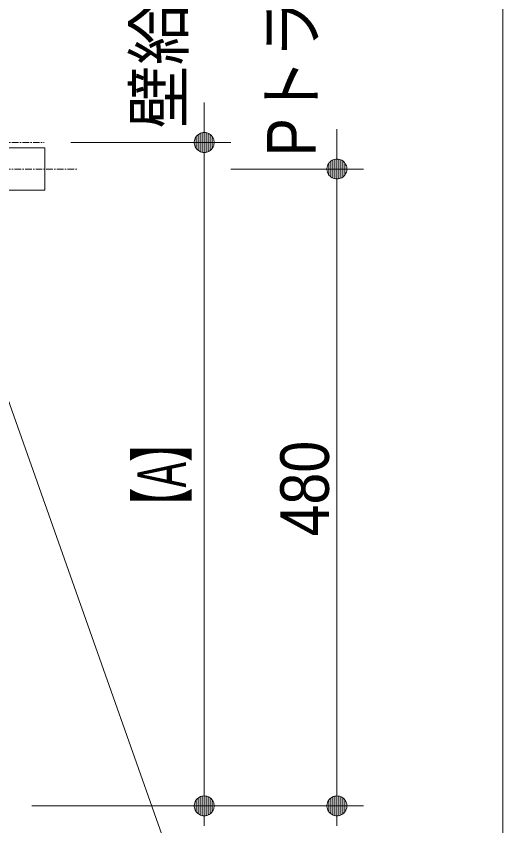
# Model space of a CAD drawing. Units: millimetres, scale not verified. Extents: x -6062 to 6062, y -3045 to 3045.
# Drawn here: x 1846 to 2212, y -2085 to -1475 of the extents above; entities that cross this region are included whole.
import ezdxf
from ezdxf.enums import TextEntityAlignment as Align

# ---------------------------------------------------------------- set-up
doc = ezdxf.new("R2010")
doc.units = ezdxf.units.MM
doc.header["$LTSCALE"] = 20
doc.linetypes.add('CHAIN1', pattern=[8, 5, -1, 1, -1])
for name, color, linetype, lineweight in [('0-0_1図面枠', 7, 'Continuous', 9), ('0-2_2寸法-1', 7, 'Continuous', 9), ('0-3_0', 7, 'Continuous', 9), ('0-4_2寸法-2', 7, 'Continuous', 9), ('0-5_4給排水', 7, 'Continuous', 9), ('0-6_2寸法-3', 7, 'Continuous', 9)]:
    doc.layers.add(name, color=color, linetype=linetype, lineweight=lineweight)
doc.styles.add('ＭＳ Ｐゴシック', font='')
doc.styles.get('ＭＳ Ｐゴシック').set_extended_font_data('MS PGothic')

# ---------------------------------------------------------------- blocks, each defined once
blk = doc.blocks.new('グループ-2')
at = {"layer": '0-0_1図面枠'}
blk.add_lwpolyline([(-80000, 55400), (80000, 55400), (80000, -55400), (-80000, -55400)], close=True, dxfattribs=at)
blk = doc.blocks.new('図面枠')
at = {"layer": '0-0_1図面枠'}
blk.add_blockref('グループ-2', (0, 0), dxfattribs=at)
blk = doc.blocks.new('_Dot')
at = {"layer": '0-3_0'}
for p, q in [((-10, 0), (-20, 0)), ((9.78, 2), (-9.78, 2)), ((7.99, 6), (-7.99, 6)), ((9.16, -3.98), (-9.16, -3.98)), ((6, -7.98), (-6, -7.98))]:
    blk.add_line(p, q, dxfattribs=at)
for points in [[(10, 0), (9.92, 1.25), (9.69, 2.49), (9.3, 3.68), (8.76, 4.82), (8.09, 5.88), (7.29, 6.85), (6.37, 7.71), (5.36, 8.44), (4.26, 9.05), (3.09, 9.51), (1.87, 9.82), (0.63, 9.98), (-0.63, 9.98), (-1.87, 9.82), (-3.09, 9.51), (-4.26, 9.05), (-5.36, 8.44), (-6.37, 7.71), (-7.29, 6.85), (-8.09, 5.88), (-8.76, 4.82), (-9.3, 3.68), (-9.69, 2.49), (-9.92, 1.25), (-10, 0), (0, 0)], [(-10, 0), (-9.92, -1.25), (-9.69, -2.49), (-9.3, -3.68), (-8.76, -4.82), (-8.09, -5.88), (-7.29, -6.85), (-6.37, -7.71), (-5.36, -8.44), (-4.26, -9.05), (-3.09, -9.51), (-1.87, -9.82), (-0.63, -9.98), (0.63, -9.98), (1.87, -9.82), (3.09, -9.51), (4.26, -9.05), (5.36, -8.44), (6.37, -7.71), (7.29, -6.85), (8.09, -5.88), (8.76, -4.82), (9.3, -3.68), (9.69, -2.49), (9.92, -1.25), (10, 0), (0, 0)]]:
    blk.add_lwpolyline(points, close=True, dxfattribs=at)
blk = doc.blocks.new('止水栓_側面')
at = {"layer": '0-5_4給排水', "linetype": 'CHAIN1'}
blk.add_line((-3010, 0), (1000, 0), dxfattribs=at)
at = {"layer": '0-5_4給排水'}
blk.add_lwpolyline([(-900, 1200), (-900, 600), (-1200, 600), (-1200, 1200)], dxfattribs=at)
for points in [[(-1950, 660), (-1850, 660), (-1850, 300), (-1950, 300)], [(-1330, 600), (-770, 600), (-770, 360), (-1330, 360)], [(-200, 600), (0, 600), (0, -600), (-200, -600)], [(-1450, -300), (-2010, -300), (-2010, 300), (-1450, 300)], [(-1430, 298), (-200, 298), (-200, -298), (-1430, -298)], [(-1250, 360), (-850, 360), (-850, 298), (-1250, 298)], [(-1450, 240), (-1430, 240), (-1430, -240), (-1450, -240)]]:
    blk.add_lwpolyline(points, close=True, dxfattribs=at)
blk = doc.blocks.new('グループ-57')
at = {"layer": '0-5_4給排水', "linetype": 'CHAIN1'}
for p, q in [((71100, -25500), (71100, -21120)), ((71062.7, -28893.1), (71077.3, -28459))]:
    blk.add_line(p, q, dxfattribs=at)
at = {"layer": '0-5_4給排水'}
for p, q in [((71538.7, -21715.3), (70706.7, -21715.3)), ((70705, -21835.3), (70702.3, -22033.2)), ((69425.5, -21855.3), (69425.5, -22015.3)), ((69445.5, -22035.3), (69582.6, -22035.3)), ((69868.3, -22035.3), (70702.2, -22035.3)), ((71100.9, -22434.2), (71540, -22200.7)), ((70648.7, -22245.1), (70648.7, -22415.3)), ((70668.7, -22435.3), (71096.2, -22435.3)), ((70695.1, -22480), (70699, -22435.3)), ((71504.9, -22480), (71498.5, -22406.5)), ((71550, -22486), (70650, -22486)), ((68294.7, -22630.8), (68175.7, -23075.1)), ((68232.9, -23216.8), (68557.5, -23303.7)), ((71550, -24994), (70650, -24994)), ((71100, -25000), (70660, -25000)), ((71100, -25000), (71540, -25000))]:
    blk.add_line(p, q, dxfattribs=at)
for points in [[(70706.7, -21692.1), (70706.7, -21715.3), (70705, -21835.3), (69445.5, -21835.3)], [(71545.3, -22191.7), (71538.7, -21715.3), (71538.7, -21706.5)], [(70650, -24994), (70656, -25000), (71100, -25000), (71544, -25000), (71550, -24994), (71550, -22486), (71544, -22480), (71100, -22480), (70656, -22480), (70650, -22486), (70650, -23241.2), (68319.2, -22616.6)], [(68189.8, -23099.6), (68223.6, -23108.7), (68230.4, -23110.5), (68211.7, -23180)], [(68594.2, -23282.5), (68612.9, -23213), (68619.6, -23214.8), (70650, -23758.8), (70650, -24994)], [(70707.2, -23381.3), (70705, -23369.1), (70702.5, -23356.8), (70699.9, -23344.6), (70697, -23332.4), (70694, -23320.7), (70691, -23309.7), (70688, -23299.6), (70685, -23290.3), (70681.9, -23281.7), (70678.8, -23274), (70675.7, -23267.1), (70672.6, -23261.1), (70669.4, -23255.8), (70666.2, -23251.3), (70663, -23247.7), (70659.8, -23244.8), (70656.6, -23242.8), (70653.3, -23241.6), (70650, -23241.2)], [(70647.5, -23758.1), (70650.4, -23757.9), (70653.7, -23756.8), (70657, -23754.9), (70660.3, -23752.2), (70663.6, -23748.6), (70666.9, -23744.3), (70670.3, -23739.1), (70673.6, -23733.1), (70677, -23726.3), (70680.3, -23718.7), (70683.7, -23710.3), (70687.1, -23701.1), (70690.4, -23691), (70693.7, -23680.5), (70696.8, -23669.8), (70699.6, -23659), (70702.3, -23648), (70704.7, -23636.9), (70707, -23625.7), (70709, -23614.3), (70710.8, -23602.8), (70712.4, -23591.1), (70713.8, -23579.3), (70714.9, -23567.3), (70715.9, -23555.2), (70716.7, -23543), (70717.2, -23530.6), (70717.5, -23518.1), (70717.7, -23505.5), (70717.6, -23493), (70717.3, -23480.5), (70716.8, -23468), (70716, -23455.5), (70715.1, -23443.1), (70713.9, -23430.7), (70712.6, -23418.3), (70711, -23405.9), (70709.2, -23393.6), (70707.2, -23381.3)]]:
    blk.add_lwpolyline(points, dxfattribs=at)
at = {"layer": '0-5_4給排水', "linetype": 'CHAIN1'}
for points in [[(71100, -27117.9), (71100, -26966), (71100, -26552.1), (71100, -25000)], [(71040, -30800), (71040, -30386.1), (71040, -30234.2)]]:
    blk.add_lwpolyline(points, dxfattribs=at)
at = {"layer": '0-5_4給排水'}
for centre, radius, start, end in [((70726.7, -21692.1), 20, 142.8192, 180), ((70726.7, -21692.1), 20, 105.63841, 142.8192), ((71098.7, -23021), 1400, 88.95973, 105.6384), ((71098.7, -23021), 1400, 72.28107, 88.95973), ((71518.7, -21706.5), 20, 36.14053, 72.28107), ((71518.7, -21706.5), 20, 0, 36.14053), ((69445.5, -21855.3), 20, 135, 180), ((69445.5, -21855.3), 20, 90, 135), ((69445.5, -22015.3), 20, 180, 225), ((69445.5, -22015.3), 20, 225, 270), ((69725.5, -22175.3), 200, 90, 135.573), ((69725.5, -22175.3), 200, 44.427, 90), ((70252.3, -22027.1), 450, 345.78827, 358.94747), ((70252.3, -22027.1), 450, 332.36262, 345.78827), ((71535.3, -22191.8), 10, 297.99996, 329.39786), ((71535.3, -22191.8), 10, 329.39786, 0.79576), ((70668.7, -22245.1), 20, 166.18131, 180), ((70668.7, -22245.1), 20, 152.36262, 166.18131), ((71100, -22441.3), 400, 16.92348, 28.84696), ((71100, -22441.3), 400, 5, 16.92348), ((70668.7, -22415.3), 20, 180, 225), ((70668.7, -22415.3), 20, 225, 270), ((71096.2, -22425.3), 10, 270, 284.00001), ((71096.2, -22425.3), 10, 284.00001, 298.00001), ((68314, -22636), 20, 120, 164.99998), ((68314, -22636), 20, 75.00002, 120), ((68384.6, -23300), 250, 75, 130.08079), ((68384.6, -23300), 250, 19.91921, 75), ((68195, -23080.3), 20, 165.00002, 210), ((68195, -23080.3), 20, 210, 254.99998), ((68240.7, -23187.8), 30, 165, 210), ((68240.7, -23187.8), 30, 210, 255), ((68565.3, -23274.8), 30, 255, 300), ((68565.3, -23274.8), 30, 300, 345)]:
    blk.add_arc(centre, radius, start, end, dxfattribs=at)
at = {"layer": '0-5_4給排水', "linetype": 'CHAIN1'}
for centre, start, end in [((31405.3, -27117.9), 358.06386, 0), ((110734.7, -30234.2), 178.06386, 180)]:
    blk.add_arc(centre, 39694.7, start, end, dxfattribs=at)
at = {"layer": '0-5_4給排水'}
blk.add_blockref('止水栓_側面', (72090, -31400), dxfattribs=at)
blk = doc.blocks.new('グループ-60')
at = {"layer": '0-5_4給排水', "linetype": 'CHAIN1'}
blk.add_line((69600, -31800), (73600, -31800), dxfattribs=at)
at = {"layer": '0-5_4給排水'}
blk.add_lwpolyline([(70100, -31480), (73100, -31480), (73100, -32120), (70100, -32120)], dxfattribs=at)

msp = doc.modelspace()

# ---------------------------------------------------------------- linework, layer by layer
at = {"layer": '0-2_2寸法-1'}
for p, q in [((1887, -1570), (2007.5, -1570)), ((1987.5, -1585.01), (1987.5, -2054.99)), ((2007.5, -1590), (2107.5, -1590)), ((2087.5, -1605.01), (2087.5, -2054.99)), ((1857.5, -2070), (2007.5, -2070)), ((2007.5, -2070), (2107.5, -2070))]:
    msp.add_line(p, q, dxfattribs=at)
at = {"layer": '0-4_2寸法-2'}
for p, q in [((1987.5, -1554.99), (1987.5, -1539.99)), ((2087.5, -1574.99), (2087.5, -1559.99)), ((1887, -1570), (2007.5, -1570)), ((1987.5, -1570), (1987.5, -2070)), ((2007.5, -1590), (2107.5, -1590)), ((2087.5, -1590), (2087.5, -2070)), ((1857.5, -2070), (2007.5, -2070)), ((2007.5, -2070), (2107.5, -2070))]:
    msp.add_line(p, q, dxfattribs=at)
at = {"layer": '0-6_2寸法-3'}
msp.add_lwpolyline([(1642.43, -2420), (2071.62, -2420), (1776.25, -1584.9)], dxfattribs=at)

# ---------------------------------------------------------------- block references
at = {"layer": '0-0_1図面枠', "xscale": 0.05, "yscale": 0.05}
msp.add_blockref('図面枠', (-1787.5, 0), dxfattribs=at)
at = {"layer": '0-2_2寸法-1', "xscale": 0.7503418, "yscale": 0.7503418}
for p, rotation in [((1987.5, -1570), 90), ((2087.5, -1590), 90), ((1987.5, -2070), 270), ((2087.5, -2070), 270)]:
    msp.add_blockref('_Dot', p, dxfattribs=dict(at, rotation=rotation))
at = {"layer": '0-4_2寸法-2', "xscale": 0.7503418, "yscale": 0.7503418}
for p, rotation in [((1987.5, -1570), 270), ((2087.5, -1590), 270), ((1987.5, -2070), 90), ((2087.5, -2070), 90)]:
    msp.add_blockref('_Dot', p, dxfattribs=dict(at, rotation=rotation))
at = {"layer": '0-5_4給排水', "xscale": 0.05, "yscale": 0.05}
for name in ['グループ-57', 'グループ-60']:
    msp.add_blockref(name, (-1787.5, 0), dxfattribs=at)

# ---------------------------------------------------------------- texts
at = {"layer": '0-2_2寸法-1', "style": 'ＭＳ Ｐゴシック'}
for s, height, width, p in [('480', 36.66, 0.9, (2092.46, -1866.89)), ('【A】', 36.69, 0.6, (1984.87, -1860.05))]:
    msp.add_text(s, height=height, rotation=90, dxfattribs=dict(at, width=width)).set_placement(p, align=Align.BOTTOM_LEFT)
at = {"layer": '0-4_2寸法-2', "style": 'ＭＳ Ｐゴシック'}
for s, width, p in [('壁給水・給湯位置', 0.95, (1982.62, -1559.36)), ('Pトラップ排水位置', 0.9, (2082.52, -1580.42))]:
    msp.add_text(s, height=36.66, rotation=90, dxfattribs=dict(at, width=width)).set_placement(p, align=Align.BOTTOM_LEFT)

doc.saveas('drawing.dxf')
